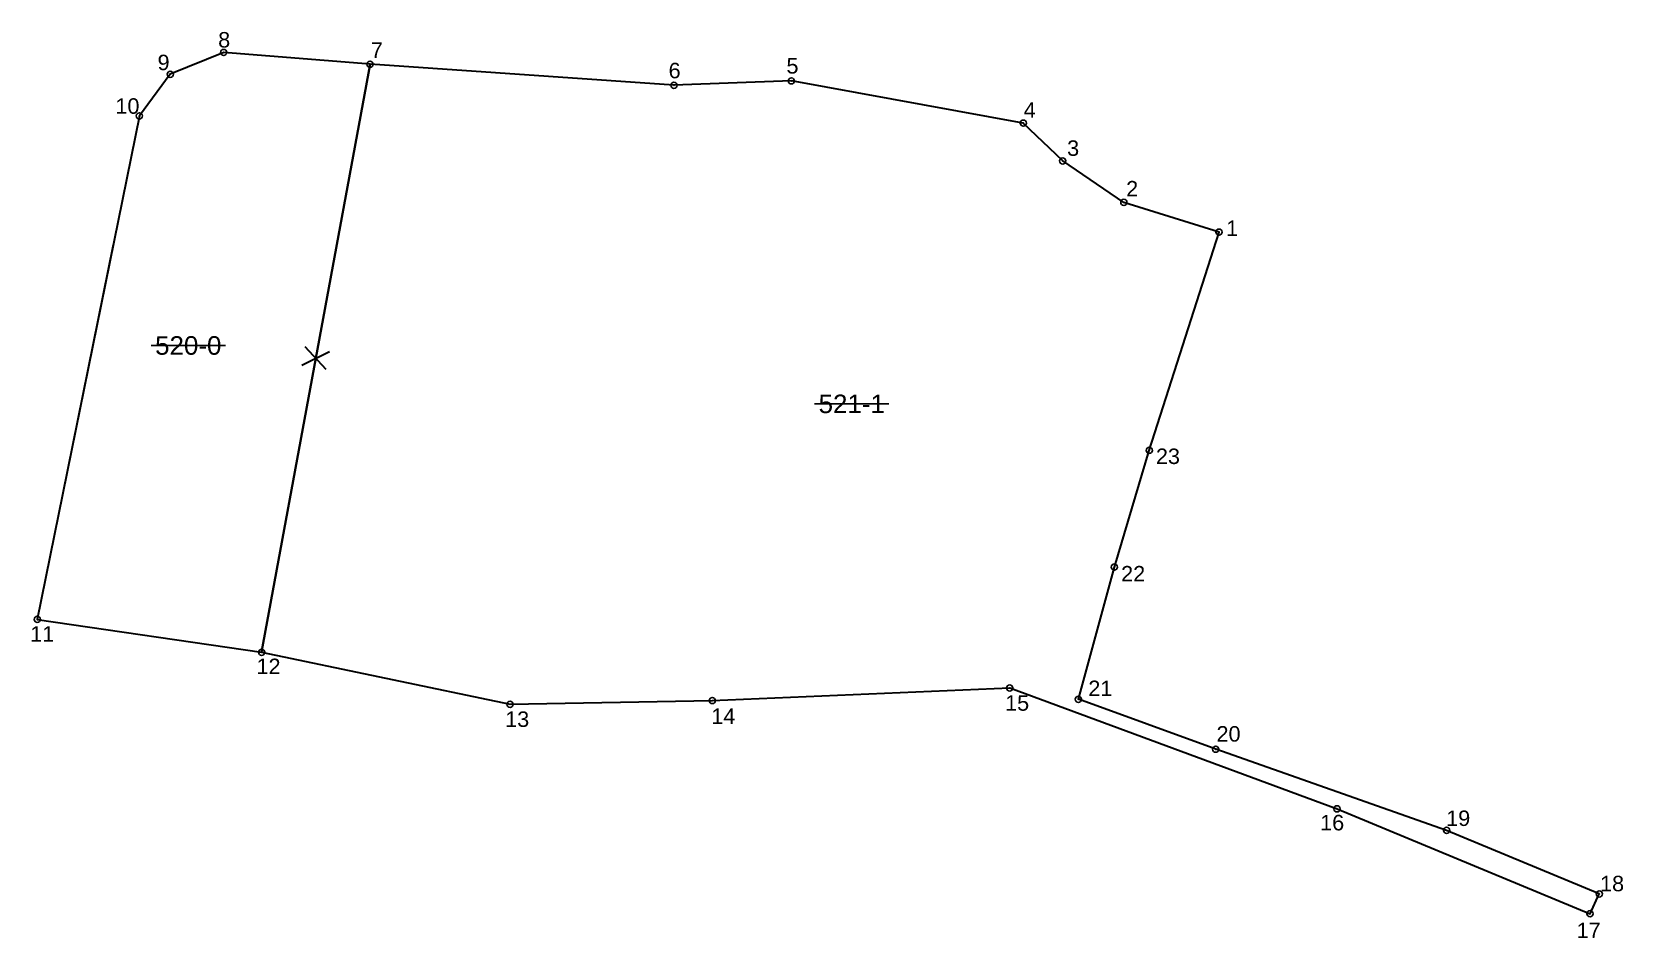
# Model space of a CAD drawing. Header units: metres. Extents: x 7517948 to 7518944, y 4692816 to 4692996.
# Drawn here: x 7517948.4 to 7518205.5, y 4692815.7 to 4692962.1 of the extents above.
import ezdxf
from ezdxf.enums import TextEntityAlignment as Align

# ---------------------------------------------------------------- set-up
doc = ezdxf.new("R2010")
doc.units = ezdxf.units.M
doc.header["$PDMODE"] = 32
doc.header["$PDSIZE"] = 1
for name, color, linetype in [('Nr_Parcel_Baze', 7, 'Continuous'), ('Nr_Pikës_Zyrtare', 7, 'Continuous'), ('Parcela_Bazë', 7, 'Continuous'), ('Parcelë_e_Re', 1, 'Continuous'), ('Pikë_Zyrtare', 7, 'Continuous')]:
    doc.layers.add(name, color=color, linetype=linetype)
doc.styles.get("Standard").update_dxf_attribs({"font": 'arial.ttf'})

msp = doc.modelspace()

# ---------------------------------------------------------------- linework, layer by layer
at = {"layer": 'Nr_Parcel_Baze', "color": 1}
for p, q in [((7517967.7, 4692911.46), (7517979.7, 4692911.46)), ((7518074.88, 4692902.03), (7518086.88, 4692902.03))]:
    msp.add_line(p, q, dxfattribs=at)
at = {"layer": 'Nr_Pikës_Zyrtare', "color": 1}
msp.add_line((7517949.31, 4692867.21), (7517961.59, 4692927.76), dxfattribs=at)
at = {"layer": 'Parcela_Bazë', "lineweight": 30, "flags": 128}
for points in [[(7517985.55, 4692861.9), (7518003.06, 4692956.89), (7517979.42, 4692958.79), (7517970.79, 4692955.27), (7517965.81, 4692948.55), (7517949.31, 4692867.21), (7517985.55, 4692861.9)], [(7518123.3, 4692875.66), (7518128.94, 4692894.52), (7518140.21, 4692929.77), (7518124.83, 4692934.57), (7518114.95, 4692941.26), (7518108.59, 4692947.38), (7518071.14, 4692954.2), (7518052.15, 4692953.49), (7518003.06, 4692956.89), (7517985.55, 4692861.9), (7518025.68, 4692853.5), (7518058.34, 4692854.1), (7518106.39, 4692856.13), (7518159.27, 4692836.61), (7518200.14, 4692819.67), (7518201.64, 4692822.86), (7518176.97, 4692833.13), (7518139.67, 4692846.24), (7518117.48, 4692854.31), (7518123.3, 4692875.66)]]:
    msp.add_lwpolyline(points, close=True, dxfattribs=at)
at = {"layer": 'Parcelë_e_Re', "color": 1, "lineweight": 30}
for p, q in [((7517992.07, 4692908.28), (7517996.54, 4692910.51)), ((7517996, 4692907.56), (7517992.61, 4692911.23))]:
    msp.add_line(p, q, dxfattribs=at)
at = {"layer": 'Pikë_Zyrtare'}
for p in [(7517979.42, 4692958.79), (7518003.06, 4692956.89), (7517970.79, 4692955.27), (7518052.15, 4692953.49), (7518071.14, 4692954.2), (7517965.81, 4692948.55), (7518108.59, 4692947.38), (7518114.95, 4692941.26), (7518124.83, 4692934.57), (7518140.21, 4692929.77), (7518128.94, 4692894.52), (7518123.3, 4692875.66), (7517949.31, 4692867.21), (7517985.55, 4692861.9), (7518106.39, 4692856.13), (7518025.68, 4692853.5), (7518058.34, 4692854.1), (7518117.48, 4692854.31), (7518139.67, 4692846.24), (7518159.27, 4692836.61), (7518176.97, 4692833.13), (7518201.64, 4692822.86), (7518200.14, 4692819.67)]:
    msp.add_point(p, dxfattribs=at)

# ---------------------------------------------------------------- texts
at = {"layer": 'Nr_Parcel_Baze'}
for s, p in [('520-0', (7517973.7, 4692911.46)), ('521-1', (7518080.88, 4692902.03))]:
    msp.add_text(s, height=3, dxfattribs=at).set_placement(p, align=Align.MIDDLE_CENTER)
at = {"layer": 'Nr_Pikës_Zyrtare', "char_height": 2.5, "attachment_point": 1}
for s, insert in [('8', (7517978.53, 4692962.09)), ('7', (7518003.18, 4692960.41)), ('9', (7517968.74, 4692958.43)), ('6', (7518051.29, 4692957.12)), ('5', (7518070.33, 4692957.88)), ('10', (7517961.93, 4692951.39)), ('4', (7518108.65, 4692950.75)), ('3', (7518115.67, 4692944.59)), ('2', (7518125.2, 4692938.03)), ('1', (7518141.35, 4692931.65)), ('23', (7518130.01, 4692894.81)), ('22', (7518124.39, 4692875.84)), ('11', (7517948.16, 4692866.11)), ('12', (7517984.72, 4692860.87)), ('21', (7518119.09, 4692857.32)), ('15', (7518105.65, 4692854.96)), ('13', (7518024.89, 4692852.34)), ('14', (7518058.19, 4692852.83)), ('20', (7518139.8, 4692849.97)), ('16', (7518156.54, 4692835.63)), ('19', (7518176.9, 4692836.34)), ('18', (7518201.76, 4692825.79)), ('17', (7518197.97, 4692818.22))]:
    msp.add_mtext_dynamic_manual_height_columns(s, width=1.2224, gutter_width=1, heights=[0], dxfattribs=dict(at, insert=insert))

doc.saveas('drawing.dxf')
